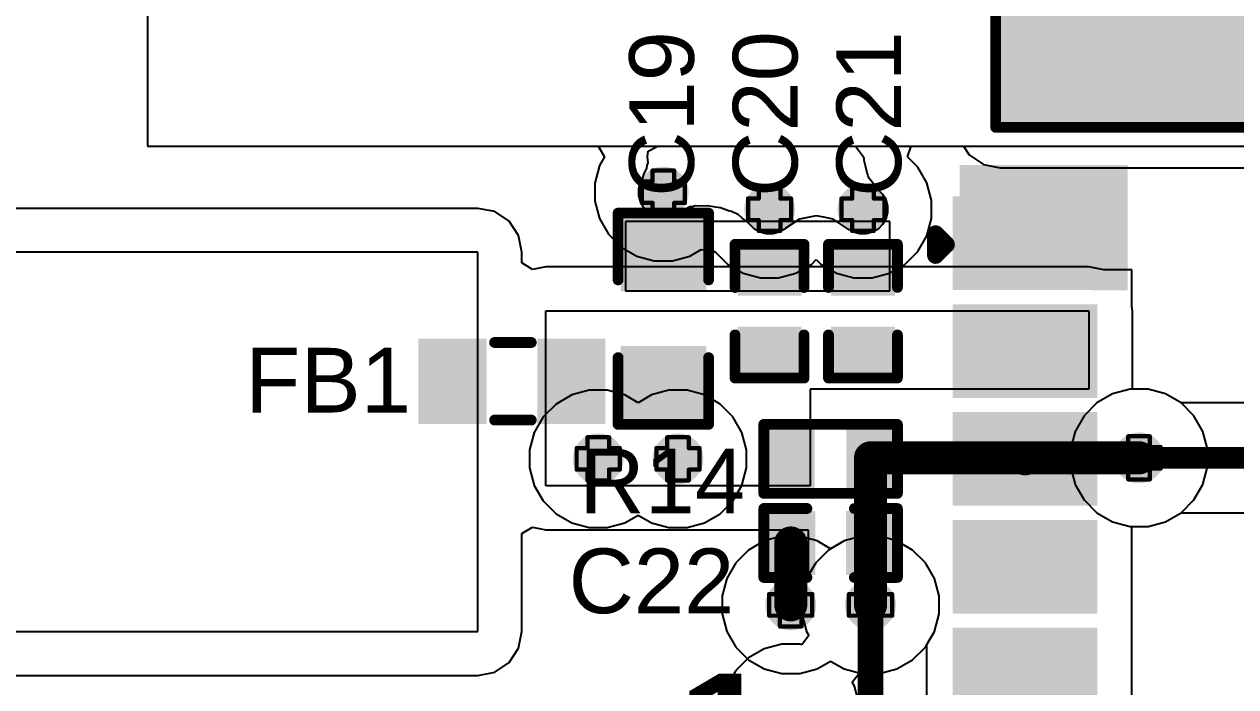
# Model space of a CAD drawing. Header units: inches. Extents: x -5 to 501, y -9 to 81.
# Drawn here: x 19.66 to 33.93, y 27.14 to 34.94 of the extents above; entities that cross this region are included whole.
import ezdxf

# ---------------------------------------------------------------- set-up
doc = ezdxf.new("R2010")
doc.units = ezdxf.units.IN
for name, color, linetype in [('Bottom Layer', 5, 'Continuous'), ('Drill Drawing', 1, 'Continuous'), ('Ground', 16, 'Continuous'), ('Keep-Out Layer', 6, 'Continuous'), ('Power', 76, 'Continuous'), ('Top Layer', 1, 'Continuous'), ('Top Overlay', 2, 'Continuous'), ('Top Paste', 8, 'Continuous'), ('Top Solder', 216, 'Continuous'), ('Via Holes', 16, 'Continuous')]:
    doc.layers.add(name, color=color, linetype=linetype)
doc.styles.add('Arial', font='', dxfattribs={"height": 0.2})
doc.styles.add('Arial Black_Bold', font='', dxfattribs={"height": 0.2})
doc.styles.get('Arial').set_extended_font_data('Arial')
doc.styles.get('Arial Black_Bold').set_extended_font_data('Arial Black', bold=True)

msp = doc.modelspace()

# ---------------------------------------------------------------- hatches: boundary and pattern name
at = {"layer": 'Bottom Layer'}
h = msp.add_hatch(color=5, dxfattribs=at)
edge = h.paths.add_edge_path()
edge.add_arc((27.186, 32.962), 0.3, 0, 360)
h = msp.add_hatch(color=5, dxfattribs=at)
edge = h.paths.add_edge_path()
edge.add_arc((28.438, 32.759), 0.3, 0, 360)
h = msp.add_hatch(color=5, dxfattribs=at)
edge = h.paths.add_edge_path()
edge.add_arc((29.538, 32.759), 0.3, 0, 360)
h = msp.add_hatch(color=5, dxfattribs=at)
edge = h.paths.add_edge_path()
edge.add_arc((32.791, 29.832), 0.3, 0, 360)
h = msp.add_hatch(color=5, dxfattribs=at)
edge = h.paths.add_edge_path()
edge.add_arc((26.419, 29.82), 0.3, 0, 360)
h = msp.add_hatch(color=5, dxfattribs=at)
edge = h.paths.add_edge_path()
edge.add_arc((27.359, 29.82), 0.3, 0, 360)
h = msp.add_hatch(color=5, dxfattribs=at)
edge = h.paths.add_edge_path()
edge.add_arc((28.687, 28.1), 0.3, 0, 360)
h = msp.add_hatch(color=5, dxfattribs=at)
edge = h.paths.add_edge_path()
edge.add_arc((29.627, 28.1), 0.3, 0, 360)
at = {"layer": 'Ground'}
h = msp.add_hatch(color=16, dxfattribs=at)
edge = h.paths.add_edge_path()
edge.add_arc((27.186, 32.962), 0.3, 0, 360)
h = msp.add_hatch(color=16, dxfattribs=at)
edge = h.paths.add_edge_path()
edge.add_arc((28.438, 32.759), 0.3, 0, 360)
h = msp.add_hatch(color=16, dxfattribs=at)
edge = h.paths.add_edge_path()
edge.add_arc((29.538, 32.759), 0.3, 0, 360)
h = msp.add_hatch(color=16, dxfattribs=at)
edge = h.paths.add_edge_path()
edge.add_arc((32.791, 29.832), 0.3, 0, 360)
h = msp.add_hatch(color=16, dxfattribs=at)
edge = h.paths.add_edge_path()
edge.add_arc((26.419, 29.82), 0.3, 0, 360)
h = msp.add_hatch(color=16, dxfattribs=at)
edge = h.paths.add_edge_path()
edge.add_arc((27.359, 29.82), 0.3, 0, 360)
h = msp.add_hatch(color=16, dxfattribs=at)
edge = h.paths.add_edge_path()
edge.add_arc((28.687, 28.1), 0.3, 0, 360)
h = msp.add_hatch(color=16, dxfattribs=at)
edge = h.paths.add_edge_path()
edge.add_arc((29.627, 28.1), 0.3, 0, 360)
at = {"layer": 'Keep-Out Layer'}
msp.add_hatch(color=6, dxfattribs=at).paths.add_polyline_path([(31.156, 33.767), (49.24, 33.767), (49.24, 39.863), (31.156, 39.863)])
at = {"layer": 'Power'}
h = msp.add_hatch(color=76, dxfattribs=at)
edge = h.paths.add_edge_path()
edge.add_arc((27.186, 32.962), 0.3, 0, 360)
h = msp.add_hatch(color=76, dxfattribs=at)
edge = h.paths.add_edge_path()
edge.add_arc((28.438, 32.759), 0.3, 0, 360)
h = msp.add_hatch(color=76, dxfattribs=at)
edge = h.paths.add_edge_path()
edge.add_arc((29.538, 32.759), 0.3, 0, 360)
h = msp.add_hatch(color=76, dxfattribs=at)
edge = h.paths.add_edge_path()
edge.add_arc((32.791, 29.832), 0.3, 0, 360)
h = msp.add_hatch(color=76, dxfattribs=at)
edge = h.paths.add_edge_path()
edge.add_arc((26.419, 29.82), 0.3, 0, 360)
h = msp.add_hatch(color=76, dxfattribs=at)
edge = h.paths.add_edge_path()
edge.add_arc((27.359, 29.82), 0.3, 0, 360)
h = msp.add_hatch(color=76, dxfattribs=at)
edge = h.paths.add_edge_path()
edge.add_arc((28.687, 28.1), 0.3, 0, 360)
h = msp.add_hatch(color=76, dxfattribs=at)
edge = h.paths.add_edge_path()
edge.add_arc((29.627, 28.1), 0.3, 0, 360)
at = {"layer": 'Top Layer'}
h = msp.add_hatch(color=1, dxfattribs=at)
edge = h.paths.add_edge_path()
edge.add_arc((27.186, 32.962), 0.3, 0, 360)
h = msp.add_hatch(color=1, dxfattribs=at)
edge = h.paths.add_edge_path()
edge.add_arc((28.438, 32.759), 0.3, 0, 360)
h = msp.add_hatch(color=1, dxfattribs=at)
edge = h.paths.add_edge_path()
edge.add_arc((29.538, 32.759), 0.3, 0, 360)
for points in [[(30.698, 32.81), (32.198, 32.81), (32.198, 31.91), (30.698, 31.91)], [(27.631, 31.852), (26.742, 31.852), (26.742, 32.614), (27.631, 32.614)], [(28.12, 32.258), (28.755, 32.258), (28.755, 31.801), (28.12, 31.801)], [(29.221, 32.258), (29.856, 32.258), (29.856, 31.801), (29.221, 31.801)], [(30.698, 31.54), (32.198, 31.54), (32.198, 30.64), (30.698, 30.64)], [(28.12, 31.318), (28.755, 31.318), (28.755, 30.861), (28.12, 30.861)], [(29.221, 31.318), (29.856, 31.318), (29.856, 30.861), (29.221, 30.861)], [(24.401, 31.134), (25.001, 31.134), (25.001, 30.334), (24.401, 30.334)], [(25.801, 31.134), (26.401, 31.134), (26.401, 30.334), (25.801, 30.334)], [(27.631, 30.328), (26.742, 30.328), (26.742, 31.09), (27.631, 31.09)], [(30.698, 30.27), (32.198, 30.27), (32.198, 29.37), (30.698, 29.37)], [(28.916, 30.137), (28.916, 29.502), (28.459, 29.502), (28.459, 30.137)], [(29.856, 30.137), (29.856, 29.502), (29.399, 29.502), (29.399, 30.137)], [(28.459, 28.512), (28.459, 29.146), (28.916, 29.146), (28.916, 28.512)], [(29.399, 28.512), (29.399, 29.146), (29.856, 29.146), (29.856, 28.512)], [(30.698, 29), (32.198, 29), (32.198, 28.1), (30.698, 28.1)], [(30.698, 27.73), (32.198, 27.73), (32.198, 26.83), (30.698, 26.83)]]:
    msp.add_hatch(color=1, dxfattribs=at).paths.add_polyline_path(points)
h = msp.add_hatch(color=1, dxfattribs=at)
edge = h.paths.add_edge_path()
edge.add_arc((32.791, 29.832), 0.3, 0, 360)
h = msp.add_hatch(color=1, dxfattribs=at)
edge = h.paths.add_edge_path()
edge.add_arc((26.419, 29.82), 0.3, 0, 360)
h = msp.add_hatch(color=1, dxfattribs=at)
edge = h.paths.add_edge_path()
edge.add_arc((27.359, 29.82), 0.3, 0, 360)
h = msp.add_hatch(color=1, dxfattribs=at)
edge = h.paths.add_edge_path()
edge.add_arc((28.687, 28.1), 0.3, 0, 360)
h = msp.add_hatch(color=1, dxfattribs=at)
edge = h.paths.add_edge_path()
edge.add_arc((29.627, 28.1), 0.3, 0, 360)
at = {"layer": 'Top Overlay'}
for points in [[(30.677, 32.841), (32.657, 32.841), (32.657, 33.281), (30.677, 33.281)], [(32.239, 31.807), (32.657, 31.807), (32.657, 32.885), (32.239, 32.885)]]:
    msp.add_hatch(color=2, dxfattribs=at).paths.add_polyline_path(points)
at = {"layer": 'Top Paste'}
for points in [[(30.698, 32.81), (32.198, 32.81), (32.198, 31.91), (30.698, 31.91)], [(27.631, 31.852), (26.742, 31.852), (26.742, 32.614), (27.631, 32.614)], [(28.12, 32.258), (28.755, 32.258), (28.755, 31.801), (28.12, 31.801)], [(29.221, 32.258), (29.856, 32.258), (29.856, 31.801), (29.221, 31.801)], [(30.698, 31.54), (32.198, 31.54), (32.198, 30.64), (30.698, 30.64)], [(28.12, 31.318), (28.755, 31.318), (28.755, 30.861), (28.12, 30.861)], [(29.221, 31.318), (29.856, 31.318), (29.856, 30.861), (29.221, 30.861)], [(24.401, 31.134), (25.001, 31.134), (25.001, 30.334), (24.401, 30.334)], [(25.801, 31.134), (26.401, 31.134), (26.401, 30.334), (25.801, 30.334)], [(27.631, 30.328), (26.742, 30.328), (26.742, 31.09), (27.631, 31.09)], [(30.698, 30.27), (32.198, 30.27), (32.198, 29.37), (30.698, 29.37)], [(28.916, 30.137), (28.916, 29.502), (28.459, 29.502), (28.459, 30.137)], [(29.856, 30.137), (29.856, 29.502), (29.399, 29.502), (29.399, 30.137)], [(28.459, 28.512), (28.459, 29.146), (28.916, 29.146), (28.916, 28.512)], [(29.399, 28.512), (29.399, 29.146), (29.856, 29.146), (29.856, 28.512)], [(30.698, 29), (32.198, 29), (32.198, 28.1), (30.698, 28.1)], [(30.698, 27.73), (32.198, 27.73), (32.198, 26.83), (30.698, 26.83)]]:
    msp.add_hatch(color=8, dxfattribs=at).paths.add_polyline_path(points)
at = {"layer": 'Top Solder'}
for points in [[(30.596, 32.911), (32.3, 32.911), (32.3, 31.808), (30.596, 31.808)], [(27.691, 31.792), (26.682, 31.792), (26.682, 32.674), (27.691, 32.674)], [(28.06, 32.318), (28.815, 32.318), (28.815, 31.741), (28.06, 31.741)], [(29.161, 32.318), (29.916, 32.318), (29.916, 31.741), (29.161, 31.741)], [(30.596, 31.641), (32.3, 31.641), (32.3, 30.538), (30.596, 30.538)], [(28.06, 31.378), (28.815, 31.378), (28.815, 30.801), (28.06, 30.801)], [(29.161, 31.378), (29.916, 31.378), (29.916, 30.801), (29.161, 30.801)], [(24.3, 31.236), (25.103, 31.236), (25.103, 30.232), (24.3, 30.232)], [(25.7, 31.236), (26.503, 31.236), (26.503, 30.232), (25.7, 30.232)], [(27.691, 30.268), (26.682, 30.268), (26.682, 31.15), (27.691, 31.15)], [(30.596, 30.371), (32.3, 30.371), (32.3, 29.268), (30.596, 29.268)], [(28.971, 30.192), (28.971, 29.447), (28.404, 29.447), (28.404, 30.192)], [(29.911, 30.192), (29.911, 29.447), (29.344, 29.447), (29.344, 30.192)], [(28.399, 28.452), (28.399, 29.206), (28.976, 29.206), (28.976, 28.452)], [(29.339, 28.452), (29.339, 29.206), (29.916, 29.206), (29.916, 28.452)], [(30.596, 29.101), (32.3, 29.101), (32.3, 27.998), (30.596, 27.998)], [(30.596, 27.831), (32.3, 27.831), (32.3, 26.728), (30.596, 26.728)]]:
    msp.add_hatch(color=216, dxfattribs=at).paths.add_polyline_path(points)
at = {"layer": 'Via Holes'}
h = msp.add_hatch(color=7, dxfattribs=at)
edge = h.paths.add_edge_path()
edge.add_arc((27.186, 32.962), 0.15, 0, 360)
h = msp.add_hatch(color=7, dxfattribs=at)
edge = h.paths.add_edge_path()
edge.add_arc((28.438, 32.759), 0.15, 0, 360)
h = msp.add_hatch(color=7, dxfattribs=at)
edge = h.paths.add_edge_path()
edge.add_arc((29.538, 32.759), 0.15, 0, 360)
h = msp.add_hatch(color=7, dxfattribs=at)
edge = h.paths.add_edge_path()
edge.add_arc((32.791, 29.832), 0.15, 0, 360)
h = msp.add_hatch(color=7, dxfattribs=at)
edge = h.paths.add_edge_path()
edge.add_arc((26.419, 29.82), 0.15, 0, 360)
h = msp.add_hatch(color=7, dxfattribs=at)
edge = h.paths.add_edge_path()
edge.add_arc((27.359, 29.82), 0.15, 0, 360)
h = msp.add_hatch(color=7, dxfattribs=at)
edge = h.paths.add_edge_path()
edge.add_arc((28.687, 28.1), 0.15, 0, 360)
h = msp.add_hatch(color=7, dxfattribs=at)
edge = h.paths.add_edge_path()
edge.add_arc((29.627, 28.1), 0.15, 0, 360)

# ---------------------------------------------------------------- linework, layer by layer
at = {"layer": 'Bottom Layer'}
for p, q in [((21.107, 40), (21.107, 33.503)), ((21.107, 39.482), (21.107, 33.503)), ((21.107, 33.503), (59.411, 33.503)), ((21.107, 33.503), (30.721, 33.503)), ((30.721, 33.503), (30.789, 33.4)), ((30.789, 33.4), (30.957, 33.288)), ((30.957, 33.288), (31.156, 33.249)), ((31.156, 33.249), (49.24, 33.249)), ((26.107, 30.573), (25.923, 30.466)), ((26.313, 30.628), (26.107, 30.573)), ((26.525, 30.628), (26.313, 30.628)), ((26.731, 30.573), (26.525, 30.628)), ((26.889, 30.481), (26.731, 30.573)), ((27.047, 30.573), (26.889, 30.481)), ((27.252, 30.628), (27.047, 30.573)), ((27.465, 30.628), (27.252, 30.628)), ((27.671, 30.573), (27.465, 30.628)), ((27.855, 30.466), (27.671, 30.573)), ((32.48, 30.585), (32.295, 30.479)), ((32.685, 30.64), (32.48, 30.585)), ((32.898, 30.64), (32.685, 30.64)), ((33.103, 30.585), (32.898, 30.64)), ((33.286, 30.48), (33.103, 30.585)), ((25.923, 30.466), (25.772, 30.316)), ((28.005, 30.316), (27.855, 30.466)), ((32.295, 30.479), (32.145, 30.328)), ((49.765, 30.48), (33.286, 30.48)), ((25.772, 30.316), (25.666, 30.132)), ((28.112, 30.132), (28.005, 30.316)), ((32.145, 30.328), (32.038, 30.144)), ((25.666, 30.132), (25.611, 29.926)), ((28.167, 29.926), (28.112, 30.132)), ((32.038, 30.144), (31.983, 29.939)), ((25.611, 29.926), (25.611, 29.713)), ((28.167, 29.713), (28.167, 29.926)), ((31.983, 29.939), (31.983, 29.726)), ((25.611, 29.713), (25.666, 29.508)), ((28.112, 29.508), (28.167, 29.713)), ((31.983, 29.726), (32.038, 29.52)), ((25.666, 29.508), (25.772, 29.324)), ((28.005, 29.324), (28.112, 29.508)), ((32.038, 29.52), (32.145, 29.336)), ((25.772, 29.324), (25.923, 29.173)), ((27.855, 29.173), (28.005, 29.324)), ((32.145, 29.336), (32.295, 29.186)), ((25.923, 29.173), (26.107, 29.067)), ((26.731, 29.067), (26.889, 29.158)), ((26.889, 29.158), (27.047, 29.067)), ((27.671, 29.067), (27.855, 29.173)), ((32.295, 29.186), (32.48, 29.079)), ((33.103, 29.079), (33.286, 29.185)), ((33.286, 29.185), (49.765, 29.185)), ((26.107, 29.067), (26.313, 29.012)), ((26.313, 29.012), (26.525, 29.012)), ((26.525, 29.012), (26.731, 29.067)), ((27.047, 29.067), (27.252, 29.012)), ((27.252, 29.012), (27.465, 29.012)), ((27.465, 29.012), (27.671, 29.067)), ((32.48, 29.079), (32.685, 29.024)), ((32.685, 29.024), (32.898, 29.024)), ((32.898, 29.024), (33.103, 29.079)), ((29.315, 28.853), (29.131, 28.746)), ((29.521, 28.908), (29.315, 28.853)), ((29.734, 28.908), (29.521, 28.908)), ((29.939, 28.853), (29.734, 28.908)), ((30.123, 28.746), (29.939, 28.853)), ((29.131, 28.746), (28.981, 28.596)), ((30.274, 28.596), (30.123, 28.746)), ((28.981, 28.596), (28.874, 28.411)), ((30.38, 28.411), (30.274, 28.596)), ((28.874, 28.411), (28.819, 28.206)), ((30.435, 28.206), (30.38, 28.411)), ((28.819, 28.206), (28.819, 27.993)), ((30.435, 27.993), (30.435, 28.206)), ((28.819, 27.993), (28.874, 27.788)), ((30.38, 27.788), (30.435, 27.993)), ((28.902, 27.74), (28.818, 27.631)), ((28.874, 27.788), (28.902, 27.74)), ((30.291, 27.633), (30.38, 27.788)), ((28.376, 27.583), (28.191, 27.476)), ((28.581, 27.638), (28.376, 27.583)), ((28.794, 27.638), (28.581, 27.638)), ((28.818, 27.631), (28.794, 27.638)), ((30.291, 24.801), (30.291, 27.633)), ((28.191, 27.476), (28.041, 27.326)), ((28.041, 27.326), (27.934, 27.141)), ((27.934, 27.141), (27.879, 26.936))]:
    msp.add_line(p, q, dxfattribs=at)
for points, const_width in [([(32.791, 29.832), (49.765, 29.832)], 0.254), ([(29.627, 24.801), (29.627, 28.1)], 0.3)]:
    msp.add_lwpolyline(points, dxfattribs=dict(at, const_width=const_width))
for points, const_width in [([(32.728, 29.832, 1), (32.855, 29.832, 1)], 0.127), ([(29.552, 28.1, 1), (29.702, 28.1, 1)], 0.15)]:
    msp.add_lwpolyline(points, format="xyb", close=True, dxfattribs=dict(at, const_width=const_width))
at = {"layer": 'Drill Drawing', "const_width": 0.0508}
for points in [[(27.059, 33.089), (27.059, 33.216)], [(27.059, 33.216), (27.313, 33.216)], [(27.313, 33.089), (27.313, 33.216)], [(26.932, 32.835), (26.932, 33.089)], [(26.932, 33.089), (27.059, 33.089)], [(27.313, 33.089), (27.44, 33.089)], [(27.44, 32.835), (27.44, 33.089)], [(28.311, 32.886), (28.311, 33.013)], [(28.311, 33.013), (28.565, 33.013)], [(28.565, 32.886), (28.565, 33.013)], [(29.411, 32.886), (29.411, 33.013)], [(29.411, 33.013), (29.665, 33.013)], [(29.665, 32.886), (29.665, 33.013)], [(26.932, 32.835), (27.059, 32.835)], [(27.059, 32.708), (27.059, 32.835)], [(27.313, 32.835), (27.44, 32.835)], [(27.313, 32.708), (27.313, 32.835)], [(28.184, 32.632), (28.184, 32.886)], [(28.184, 32.886), (28.311, 32.886)], [(28.565, 32.886), (28.692, 32.886)], [(28.692, 32.632), (28.692, 32.886)], [(29.284, 32.632), (29.284, 32.886)], [(29.284, 32.886), (29.411, 32.886)], [(29.665, 32.886), (29.792, 32.886)], [(29.792, 32.632), (29.792, 32.886)], [(27.059, 32.708), (27.313, 32.708)], [(28.184, 32.632), (28.311, 32.632)], [(28.311, 32.505), (28.311, 32.632)], [(28.565, 32.632), (28.692, 32.632)], [(28.565, 32.505), (28.565, 32.632)], [(29.284, 32.632), (29.411, 32.632)], [(29.411, 32.505), (29.411, 32.632)], [(29.665, 32.632), (29.792, 32.632)], [(29.665, 32.505), (29.665, 32.632)], [(28.311, 32.505), (28.565, 32.505)], [(29.411, 32.505), (29.665, 32.505)], [(26.292, 29.947), (26.292, 30.074)], [(26.292, 30.074), (26.546, 30.074)], [(26.546, 29.947), (26.546, 30.074)], [(27.232, 29.947), (27.232, 30.074)], [(27.232, 30.074), (27.486, 30.074)], [(27.486, 29.947), (27.486, 30.074)], [(32.537, 29.705), (32.537, 29.959)], [(32.537, 29.959), (32.664, 29.959)], [(32.664, 29.959), (32.664, 30.086)], [(32.664, 30.086), (32.918, 30.086)], [(32.918, 29.959), (32.918, 30.086)], [(32.918, 29.959), (33.045, 29.959)], [(33.045, 29.705), (33.045, 29.959)], [(26.165, 29.693), (26.165, 29.947)], [(26.165, 29.947), (26.292, 29.947)], [(26.546, 29.947), (26.673, 29.947)], [(26.673, 29.693), (26.673, 29.947)], [(27.105, 29.693), (27.105, 29.947)], [(27.105, 29.947), (27.232, 29.947)], [(27.486, 29.947), (27.613, 29.947)], [(27.613, 29.693), (27.613, 29.947)], [(26.165, 29.693), (26.292, 29.693)], [(26.292, 29.566), (26.292, 29.693)], [(26.546, 29.693), (26.673, 29.693)], [(26.546, 29.566), (26.546, 29.693)], [(27.105, 29.693), (27.232, 29.693)], [(27.232, 29.566), (27.232, 29.693)], [(27.486, 29.693), (27.613, 29.693)], [(27.486, 29.566), (27.486, 29.693)], [(32.537, 29.705), (32.664, 29.705)], [(32.664, 29.578), (32.664, 29.705)], [(32.918, 29.705), (33.045, 29.705)], [(32.918, 29.578), (32.918, 29.705)], [(26.292, 29.566), (26.546, 29.566)], [(27.232, 29.566), (27.486, 29.566)], [(32.664, 29.578), (32.918, 29.578)], [(28.56, 28.227), (28.56, 28.354)], [(28.56, 28.354), (28.814, 28.354)], [(28.814, 28.227), (28.814, 28.354)], [(29.5, 28.227), (29.5, 28.354)], [(29.5, 28.354), (29.754, 28.354)], [(29.754, 28.227), (29.754, 28.354)], [(28.433, 27.973), (28.433, 28.227)], [(28.433, 28.227), (28.56, 28.227)], [(28.814, 28.227), (28.941, 28.227)], [(28.941, 27.973), (28.941, 28.227)], [(29.373, 27.973), (29.373, 28.227)], [(29.373, 28.227), (29.5, 28.227)], [(29.754, 28.227), (29.881, 28.227)], [(29.881, 27.973), (29.881, 28.227)], [(28.433, 27.973), (28.56, 27.973)], [(28.56, 27.846), (28.56, 27.973)], [(28.814, 27.973), (28.941, 27.973)], [(28.814, 27.846), (28.814, 27.973)], [(29.373, 27.973), (29.5, 27.973)], [(29.5, 27.846), (29.5, 27.973)], [(29.754, 27.973), (29.881, 27.973)], [(29.754, 27.846), (29.754, 27.973)], [(28.56, 27.846), (28.814, 27.846)], [(29.5, 27.846), (29.754, 27.846)]]:
    msp.add_lwpolyline(points, dxfattribs=at)
at = {"layer": 'Drill Drawing', "const_width": 0.0254}
for points in [[(27.047, 33.216, 1), (27.072, 33.216, 1)], [(27.047, 33.216, 1), (27.072, 33.216, 1)], [(27.301, 33.216, 1), (27.326, 33.216, 1)], [(27.301, 33.216, 1), (27.326, 33.216, 1)], [(26.92, 33.089, 1), (26.945, 33.089, 1)], [(26.92, 33.089, 1), (26.945, 33.089, 1)], [(27.047, 33.089, 1), (27.072, 33.089, 1)], [(27.047, 33.089, 1), (27.072, 33.089, 1)], [(27.301, 33.089, 1), (27.326, 33.089, 1)], [(27.301, 33.089, 1), (27.326, 33.089, 1)], [(27.428, 33.089, 1), (27.453, 33.089, 1)], [(27.428, 33.089, 1), (27.453, 33.089, 1)], [(28.298, 33.013, 1), (28.323, 33.013, 1)], [(28.298, 33.013, 1), (28.323, 33.013, 1)], [(28.552, 33.013, 1), (28.577, 33.013, 1)], [(28.552, 33.013, 1), (28.577, 33.013, 1)], [(29.399, 33.013, 1), (29.424, 33.013, 1)], [(29.399, 33.013, 1), (29.424, 33.013, 1)], [(29.653, 33.013, 1), (29.678, 33.013, 1)], [(29.653, 33.013, 1), (29.678, 33.013, 1)], [(26.92, 32.835, 1), (26.945, 32.835, 1)], [(26.92, 32.835, 1), (26.945, 32.835, 1)], [(27.047, 32.835, 1), (27.072, 32.835, 1)], [(27.047, 32.835, 1), (27.072, 32.835, 1)], [(27.301, 32.835, 1), (27.326, 32.835, 1)], [(27.301, 32.835, 1), (27.326, 32.835, 1)], [(27.428, 32.835, 1), (27.453, 32.835, 1)], [(27.428, 32.835, 1), (27.453, 32.835, 1)], [(28.171, 32.886, 1), (28.196, 32.886, 1)], [(28.171, 32.886, 1), (28.196, 32.886, 1)], [(28.298, 32.886, 1), (28.323, 32.886, 1)], [(28.298, 32.886, 1), (28.323, 32.886, 1)], [(28.552, 32.886, 1), (28.577, 32.886, 1)], [(28.552, 32.886, 1), (28.577, 32.886, 1)], [(28.679, 32.886, 1), (28.704, 32.886, 1)], [(28.679, 32.886, 1), (28.704, 32.886, 1)], [(29.272, 32.886, 1), (29.297, 32.886, 1)], [(29.272, 32.886, 1), (29.297, 32.886, 1)], [(29.399, 32.886, 1), (29.424, 32.886, 1)], [(29.399, 32.886, 1), (29.424, 32.886, 1)], [(29.653, 32.886, 1), (29.678, 32.886, 1)], [(29.653, 32.886, 1), (29.678, 32.886, 1)], [(29.78, 32.886, 1), (29.805, 32.886, 1)], [(29.78, 32.886, 1), (29.805, 32.886, 1)], [(27.047, 32.708, 1), (27.072, 32.708, 1)], [(27.047, 32.708, 1), (27.072, 32.708, 1)], [(27.301, 32.708, 1), (27.326, 32.708, 1)], [(27.301, 32.708, 1), (27.326, 32.708, 1)], [(28.171, 32.632, 1), (28.196, 32.632, 1)], [(28.171, 32.632, 1), (28.196, 32.632, 1)], [(28.298, 32.632, 1), (28.323, 32.632, 1)], [(28.298, 32.632, 1), (28.323, 32.632, 1)], [(28.552, 32.632, 1), (28.577, 32.632, 1)], [(28.552, 32.632, 1), (28.577, 32.632, 1)], [(28.679, 32.632, 1), (28.704, 32.632, 1)], [(28.679, 32.632, 1), (28.704, 32.632, 1)], [(29.272, 32.632, 1), (29.297, 32.632, 1)], [(29.272, 32.632, 1), (29.297, 32.632, 1)], [(29.399, 32.632, 1), (29.424, 32.632, 1)], [(29.399, 32.632, 1), (29.424, 32.632, 1)], [(29.653, 32.632, 1), (29.678, 32.632, 1)], [(29.653, 32.632, 1), (29.678, 32.632, 1)], [(29.78, 32.632, 1), (29.805, 32.632, 1)], [(29.78, 32.632, 1), (29.805, 32.632, 1)], [(28.298, 32.505, 1), (28.323, 32.505, 1)], [(28.298, 32.505, 1), (28.323, 32.505, 1)], [(28.552, 32.505, 1), (28.577, 32.505, 1)], [(28.552, 32.505, 1), (28.577, 32.505, 1)], [(29.399, 32.505, 1), (29.424, 32.505, 1)], [(29.399, 32.505, 1), (29.424, 32.505, 1)], [(29.653, 32.505, 1), (29.678, 32.505, 1)], [(29.653, 32.505, 1), (29.678, 32.505, 1)], [(26.279, 30.074, 1), (26.305, 30.074, 1)], [(26.279, 30.074, 1), (26.305, 30.074, 1)], [(26.533, 30.074, 1), (26.559, 30.074, 1)], [(26.533, 30.074, 1), (26.559, 30.074, 1)], [(27.219, 30.074, 1), (27.244, 30.074, 1)], [(27.219, 30.074, 1), (27.244, 30.074, 1)], [(27.473, 30.074, 1), (27.498, 30.074, 1)], [(27.473, 30.074, 1), (27.498, 30.074, 1)], [(32.525, 29.959, 1), (32.55, 29.959, 1)], [(32.525, 29.959, 1), (32.55, 29.959, 1)], [(32.652, 30.086, 1), (32.677, 30.086, 1)], [(32.652, 30.086, 1), (32.677, 30.086, 1)], [(32.652, 29.959, 1), (32.677, 29.959, 1)], [(32.652, 29.959, 1), (32.677, 29.959, 1)], [(32.906, 30.086, 1), (32.931, 30.086, 1)], [(32.906, 30.086, 1), (32.931, 30.086, 1)], [(32.906, 29.959, 1), (32.931, 29.959, 1)], [(32.906, 29.959, 1), (32.931, 29.959, 1)], [(33.033, 29.959, 1), (33.058, 29.959, 1)], [(33.033, 29.959, 1), (33.058, 29.959, 1)], [(26.152, 29.947, 1), (26.178, 29.947, 1)], [(26.152, 29.947, 1), (26.178, 29.947, 1)], [(26.279, 29.947, 1), (26.305, 29.947, 1)], [(26.279, 29.947, 1), (26.305, 29.947, 1)], [(26.533, 29.947, 1), (26.559, 29.947, 1)], [(26.533, 29.947, 1), (26.559, 29.947, 1)], [(26.66, 29.947, 1), (26.686, 29.947, 1)], [(26.66, 29.947, 1), (26.686, 29.947, 1)], [(27.092, 29.947, 1), (27.117, 29.947, 1)], [(27.092, 29.947, 1), (27.117, 29.947, 1)], [(27.219, 29.947, 1), (27.244, 29.947, 1)], [(27.219, 29.947, 1), (27.244, 29.947, 1)], [(27.473, 29.947, 1), (27.498, 29.947, 1)], [(27.473, 29.947, 1), (27.498, 29.947, 1)], [(27.6, 29.947, 1), (27.625, 29.947, 1)], [(27.6, 29.947, 1), (27.625, 29.947, 1)], [(26.152, 29.693, 1), (26.178, 29.693, 1)], [(26.152, 29.693, 1), (26.178, 29.693, 1)], [(26.279, 29.693, 1), (26.305, 29.693, 1)], [(26.279, 29.693, 1), (26.305, 29.693, 1)], [(26.533, 29.693, 1), (26.559, 29.693, 1)], [(26.533, 29.693, 1), (26.559, 29.693, 1)], [(26.66, 29.693, 1), (26.686, 29.693, 1)], [(26.66, 29.693, 1), (26.686, 29.693, 1)], [(27.092, 29.693, 1), (27.117, 29.693, 1)], [(27.092, 29.693, 1), (27.117, 29.693, 1)], [(27.219, 29.693, 1), (27.244, 29.693, 1)], [(27.219, 29.693, 1), (27.244, 29.693, 1)], [(27.473, 29.693, 1), (27.498, 29.693, 1)], [(27.473, 29.693, 1), (27.498, 29.693, 1)], [(27.6, 29.693, 1), (27.625, 29.693, 1)], [(27.6, 29.693, 1), (27.625, 29.693, 1)], [(32.525, 29.705, 1), (32.55, 29.705, 1)], [(32.525, 29.705, 1), (32.55, 29.705, 1)], [(32.652, 29.705, 1), (32.677, 29.705, 1)], [(32.652, 29.705, 1), (32.677, 29.705, 1)], [(32.906, 29.705, 1), (32.931, 29.705, 1)], [(32.906, 29.705, 1), (32.931, 29.705, 1)], [(33.033, 29.705, 1), (33.058, 29.705, 1)], [(33.033, 29.705, 1), (33.058, 29.705, 1)], [(26.279, 29.566, 1), (26.305, 29.566, 1)], [(26.279, 29.566, 1), (26.305, 29.566, 1)], [(26.533, 29.566, 1), (26.559, 29.566, 1)], [(26.533, 29.566, 1), (26.559, 29.566, 1)], [(27.219, 29.566, 1), (27.244, 29.566, 1)], [(27.219, 29.566, 1), (27.244, 29.566, 1)], [(27.473, 29.566, 1), (27.498, 29.566, 1)], [(27.473, 29.566, 1), (27.498, 29.566, 1)], [(32.652, 29.578, 1), (32.677, 29.578, 1)], [(32.652, 29.578, 1), (32.677, 29.578, 1)], [(32.906, 29.578, 1), (32.931, 29.578, 1)], [(32.906, 29.578, 1), (32.931, 29.578, 1)], [(28.548, 28.354, 1), (28.573, 28.354, 1)], [(28.548, 28.354, 1), (28.573, 28.354, 1)], [(28.802, 28.354, 1), (28.827, 28.354, 1)], [(28.802, 28.354, 1), (28.827, 28.354, 1)], [(29.487, 28.354, 1), (29.513, 28.354, 1)], [(29.487, 28.354, 1), (29.513, 28.354, 1)], [(29.741, 28.354, 1), (29.767, 28.354, 1)], [(29.741, 28.354, 1), (29.767, 28.354, 1)], [(28.421, 28.227, 1), (28.446, 28.227, 1)], [(28.421, 28.227, 1), (28.446, 28.227, 1)], [(28.548, 28.227, 1), (28.573, 28.227, 1)], [(28.548, 28.227, 1), (28.573, 28.227, 1)], [(28.802, 28.227, 1), (28.827, 28.227, 1)], [(28.802, 28.227, 1), (28.827, 28.227, 1)], [(28.929, 28.227, 1), (28.954, 28.227, 1)], [(28.929, 28.227, 1), (28.954, 28.227, 1)], [(29.36, 28.227, 1), (29.386, 28.227, 1)], [(29.36, 28.227, 1), (29.386, 28.227, 1)], [(29.487, 28.227, 1), (29.513, 28.227, 1)], [(29.487, 28.227, 1), (29.513, 28.227, 1)], [(29.741, 28.227, 1), (29.767, 28.227, 1)], [(29.741, 28.227, 1), (29.767, 28.227, 1)], [(29.868, 28.227, 1), (29.894, 28.227, 1)], [(29.868, 28.227, 1), (29.894, 28.227, 1)], [(28.421, 27.973, 1), (28.446, 27.973, 1)], [(28.421, 27.973, 1), (28.446, 27.973, 1)], [(28.548, 27.973, 1), (28.573, 27.973, 1)], [(28.548, 27.973, 1), (28.573, 27.973, 1)], [(28.802, 27.973, 1), (28.827, 27.973, 1)], [(28.802, 27.973, 1), (28.827, 27.973, 1)], [(28.929, 27.973, 1), (28.954, 27.973, 1)], [(28.929, 27.973, 1), (28.954, 27.973, 1)], [(29.36, 27.973, 1), (29.386, 27.973, 1)], [(29.36, 27.973, 1), (29.386, 27.973, 1)], [(29.487, 27.973, 1), (29.513, 27.973, 1)], [(29.487, 27.973, 1), (29.513, 27.973, 1)], [(29.741, 27.973, 1), (29.767, 27.973, 1)], [(29.741, 27.973, 1), (29.767, 27.973, 1)], [(29.868, 27.973, 1), (29.894, 27.973, 1)], [(29.868, 27.973, 1), (29.894, 27.973, 1)], [(28.548, 27.846, 1), (28.573, 27.846, 1)], [(28.548, 27.846, 1), (28.573, 27.846, 1)], [(28.802, 27.846, 1), (28.827, 27.846, 1)], [(28.802, 27.846, 1), (28.827, 27.846, 1)], [(29.487, 27.846, 1), (29.513, 27.846, 1)], [(29.487, 27.846, 1), (29.513, 27.846, 1)], [(29.741, 27.846, 1), (29.767, 27.846, 1)], [(29.741, 27.846, 1), (29.767, 27.846, 1)]]:
    msp.add_lwpolyline(points, format="xyb", close=True, dxfattribs=at)
at = {"layer": 'Ground'}
for p, q in [((21.107, 40), (21.107, 33.503)), ((21.107, 39.482), (21.107, 33.503)), ((21.107, 33.503), (59.411, 33.503)), ((21.107, 33.503), (30.721, 33.503)), ((30.721, 33.503), (30.789, 33.4)), ((30.789, 33.4), (30.957, 33.288)), ((30.957, 33.288), (31.156, 33.249)), ((31.156, 33.249), (49.24, 33.249)), ((26.107, 30.573), (25.923, 30.466)), ((26.313, 30.628), (26.107, 30.573)), ((26.525, 30.628), (26.313, 30.628)), ((26.731, 30.573), (26.525, 30.628)), ((26.889, 30.481), (26.731, 30.573)), ((27.047, 30.573), (26.889, 30.481)), ((27.252, 30.628), (27.047, 30.573)), ((27.465, 30.628), (27.252, 30.628)), ((27.671, 30.573), (27.465, 30.628)), ((27.855, 30.466), (27.671, 30.573)), ((32.48, 30.585), (32.295, 30.479)), ((32.685, 30.64), (32.48, 30.585)), ((32.898, 30.64), (32.685, 30.64)), ((33.103, 30.585), (32.898, 30.64)), ((33.288, 30.479), (33.103, 30.585)), ((25.923, 30.466), (25.772, 30.316)), ((28.005, 30.316), (27.855, 30.466)), ((32.295, 30.479), (32.145, 30.328)), ((33.438, 30.328), (33.288, 30.479)), ((25.772, 30.316), (25.666, 30.132)), ((28.112, 30.132), (28.005, 30.316)), ((32.145, 30.328), (32.038, 30.144)), ((33.544, 30.144), (33.438, 30.328)), ((25.666, 30.132), (25.611, 29.926)), ((28.167, 29.926), (28.112, 30.132)), ((32.038, 30.144), (31.983, 29.939)), ((33.599, 29.939), (33.544, 30.144)), ((25.611, 29.926), (25.611, 29.713)), ((28.167, 29.713), (28.167, 29.926)), ((31.983, 29.939), (31.983, 29.726)), ((33.599, 29.726), (33.599, 29.939)), ((25.611, 29.713), (25.666, 29.508)), ((28.112, 29.508), (28.167, 29.713)), ((31.983, 29.726), (32.038, 29.52)), ((33.544, 29.52), (33.599, 29.726)), ((25.666, 29.508), (25.772, 29.324)), ((28.005, 29.324), (28.112, 29.508)), ((32.038, 29.52), (32.145, 29.336)), ((33.438, 29.336), (33.544, 29.52)), ((25.772, 29.324), (25.923, 29.173)), ((27.855, 29.173), (28.005, 29.324)), ((32.145, 29.336), (32.295, 29.186)), ((33.288, 29.186), (33.438, 29.336)), ((25.923, 29.173), (26.107, 29.067)), ((26.731, 29.067), (26.889, 29.158)), ((26.889, 29.158), (27.047, 29.067)), ((27.671, 29.067), (27.855, 29.173)), ((32.295, 29.186), (32.48, 29.079)), ((33.103, 29.079), (33.288, 29.186)), ((26.107, 29.067), (26.313, 29.012)), ((26.313, 29.012), (26.525, 29.012)), ((26.525, 29.012), (26.731, 29.067)), ((27.047, 29.067), (27.252, 29.012)), ((27.252, 29.012), (27.465, 29.012)), ((27.465, 29.012), (27.671, 29.067)), ((32.48, 29.079), (32.685, 29.024)), ((32.685, 29.024), (32.898, 29.024)), ((32.898, 29.024), (33.103, 29.079)), ((29.315, 28.853), (29.131, 28.746)), ((29.521, 28.908), (29.315, 28.853)), ((29.734, 28.908), (29.521, 28.908)), ((29.939, 28.853), (29.734, 28.908)), ((30.123, 28.746), (29.939, 28.853)), ((29.131, 28.746), (28.981, 28.596)), ((30.274, 28.596), (30.123, 28.746)), ((28.981, 28.596), (28.874, 28.411)), ((30.38, 28.411), (30.274, 28.596)), ((28.874, 28.411), (28.819, 28.206)), ((30.435, 28.206), (30.38, 28.411)), ((28.819, 28.206), (28.819, 27.993)), ((30.435, 27.993), (30.435, 28.206)), ((28.819, 27.993), (28.874, 27.788)), ((30.38, 27.788), (30.435, 27.993)), ((28.902, 27.74), (28.818, 27.631)), ((28.874, 27.788), (28.902, 27.74)), ((30.274, 27.603), (30.38, 27.788)), ((28.376, 27.583), (28.191, 27.476)), ((28.581, 27.638), (28.376, 27.583)), ((28.794, 27.638), (28.581, 27.638)), ((28.818, 27.631), (28.794, 27.638)), ((30.123, 27.453), (30.274, 27.603)), ((28.191, 27.476), (28.041, 27.326)), ((29.939, 27.347), (30.123, 27.453)), ((28.041, 27.326), (27.934, 27.141)), ((29.413, 27.189), (29.497, 27.298)), ((29.497, 27.298), (29.521, 27.292)), ((29.521, 27.292), (29.734, 27.292)), ((29.734, 27.292), (29.939, 27.347)), ((27.934, 27.141), (27.879, 26.936)), ((29.44, 27.141), (29.413, 27.189)), ((29.495, 26.936), (29.44, 27.141))]:
    msp.add_line(p, q, dxfattribs=at)
at = {"layer": 'Power'}
for p, q in [((21.107, 40), (21.107, 33.503)), ((21.107, 39.482), (21.107, 33.503)), ((21.107, 33.503), (59.411, 33.503)), ((21.107, 33.503), (26.419, 33.503)), ((26.419, 33.503), (26.492, 33.376)), ((27.001, 33.376), (27.006, 33.443)), ((27.006, 33.443), (27.12, 33.503)), ((27.12, 33.503), (29.452, 33.503)), ((29.452, 33.503), (29.546, 33.376)), ((30.064, 33.376), (30.106, 33.503)), ((30.106, 33.503), (30.721, 33.503)), ((30.721, 33.503), (30.789, 33.4)), ((26.433, 33.274), (26.378, 33.068)), ((26.492, 33.376), (26.433, 33.274)), ((26.992, 33.242), (26.995, 33.276)), ((26.995, 33.276), (27.006, 33.308)), ((27.006, 33.308), (27.001, 33.376)), ((29.546, 33.376), (29.55, 33.357)), ((29.55, 33.357), (29.548, 33.338)), ((29.548, 33.338), (29.57, 33.258)), ((30.185, 33.255), (30.064, 33.376)), ((30.789, 33.4), (30.957, 33.288)), ((30.957, 33.288), (31.156, 33.249)), ((26.941, 33.117), (26.962, 33.181)), ((26.962, 33.181), (26.992, 33.242)), ((29.57, 33.258), (29.586, 33.177)), ((29.586, 33.177), (29.596, 33.162)), ((29.596, 33.162), (29.601, 33.143)), ((29.601, 33.143), (29.652, 33.078)), ((30.291, 33.071), (30.185, 33.255)), ((31.156, 33.249), (49.24, 33.249)), ((26.378, 33.068), (26.378, 32.856)), ((26.896, 33), (26.916, 33.074)), ((26.896, 32.924), (26.896, 33)), ((26.916, 33.074), (26.941, 33.117)), ((29.652, 33.078), (29.698, 33.009)), ((29.698, 33.009), (29.77, 32.937)), ((30.346, 32.865), (30.291, 33.071)), ((26.378, 32.856), (26.433, 32.65)), ((26.916, 32.85), (26.896, 32.924)), ((26.954, 32.784), (26.916, 32.85)), ((29.77, 32.937), (29.809, 32.871)), ((29.809, 32.871), (29.828, 32.797)), ((30.346, 32.652), (30.346, 32.865)), ((27.008, 32.73), (26.954, 32.784)), ((27.074, 32.692), (27.008, 32.73)), ((27.148, 32.672), (27.074, 32.692)), ((27.298, 32.692), (27.224, 32.672)), ((27.372, 32.734), (27.298, 32.692)), ((27.438, 32.757), (27.372, 32.734)), ((27.501, 32.787), (27.438, 32.757)), ((27.533, 32.789), (27.501, 32.787)), ((27.563, 32.799), (27.533, 32.789)), ((27.633, 32.795), (27.563, 32.799)), ((27.702, 32.799), (27.633, 32.795)), ((27.853, 32.778), (27.702, 32.799)), ((27.856, 32.777), (27.853, 32.778)), ((27.86, 32.777), (27.856, 32.777)), ((27.952, 32.743), (27.86, 32.777)), ((27.966, 32.739), (27.952, 32.743)), ((27.998, 32.732), (27.966, 32.739)), ((28.013, 32.722), (27.998, 32.732)), ((28.044, 32.711), (28.013, 32.722)), ((28.047, 32.709), (28.044, 32.711)), ((28.05, 32.708), (28.047, 32.709)), ((28.068, 32.697), (28.05, 32.708)), ((28.114, 32.654), (28.068, 32.697)), ((29.828, 32.721), (29.809, 32.647)), ((29.828, 32.797), (29.828, 32.721)), ((26.433, 32.65), (26.54, 32.466)), ((27.224, 32.672), (27.148, 32.672)), ((28.166, 32.62), (28.114, 32.654)), ((28.259, 32.527), (28.166, 32.62)), ((28.722, 32.6), (28.622, 32.533)), ((28.79, 32.645), (28.722, 32.6)), ((28.988, 32.684), (28.79, 32.645)), ((28.79, 32.645), (28.79, 32.645)), ((28.79, 32.645), (28.79, 32.645)), ((29.078, 32.667), (28.988, 32.684)), ((28.988, 32.684), (28.988, 32.684)), ((29.186, 32.645), (29.078, 32.667)), ((29.354, 32.533), (29.186, 32.645)), ((29.186, 32.645), (29.186, 32.645)), ((29.77, 32.581), (29.716, 32.527)), ((29.809, 32.647), (29.77, 32.581)), ((30.291, 32.447), (30.346, 32.652)), ((26.54, 32.466), (26.69, 32.315)), ((28.326, 32.489), (28.259, 32.527)), ((28.399, 32.469), (28.326, 32.489)), ((28.476, 32.469), (28.399, 32.469)), ((28.549, 32.489), (28.476, 32.469)), ((28.616, 32.527), (28.549, 32.489)), ((28.622, 32.533), (28.616, 32.527)), ((29.36, 32.527), (29.354, 32.533)), ((29.354, 32.533), (29.354, 32.533)), ((29.426, 32.489), (29.36, 32.527)), ((29.5, 32.469), (29.426, 32.489)), ((29.576, 32.469), (29.5, 32.469)), ((29.65, 32.489), (29.576, 32.469)), ((29.716, 32.527), (29.65, 32.489)), ((30.185, 32.263), (30.291, 32.447)), ((26.69, 32.315), (26.874, 32.209)), ((27.498, 32.209), (27.631, 32.286)), ((27.631, 32.286), (27.782, 32.265)), ((27.782, 32.265), (27.8, 32.254)), ((30.034, 32.112), (30.185, 32.263)), ((26.874, 32.209), (27.08, 32.154)), ((27.08, 32.154), (27.293, 32.154)), ((27.293, 32.154), (27.498, 32.209)), ((27.8, 32.254), (27.941, 32.112)), ((28.934, 32.112), (28.988, 32.167)), ((28.988, 32.167), (29.042, 32.112)), ((27.941, 32.112), (28.126, 32.006)), ((28.126, 32.006), (28.331, 31.951)), ((28.544, 31.951), (28.749, 32.006)), ((28.749, 32.006), (28.934, 32.112)), ((29.042, 32.112), (29.226, 32.006)), ((29.226, 32.006), (29.432, 31.951)), ((29.645, 31.951), (29.85, 32.006)), ((29.85, 32.006), (30.034, 32.112)), ((28.331, 31.951), (28.544, 31.951)), ((29.432, 31.951), (29.645, 31.951)), ((32.48, 30.585), (32.295, 30.479)), ((32.685, 30.64), (32.48, 30.585)), ((32.898, 30.64), (32.685, 30.64)), ((33.103, 30.585), (32.898, 30.64)), ((33.288, 30.479), (33.103, 30.585)), ((32.295, 30.479), (32.145, 30.328)), ((33.438, 30.328), (33.288, 30.479)), ((32.145, 30.328), (32.038, 30.144)), ((33.544, 30.144), (33.438, 30.328)), ((32.038, 30.144), (31.983, 29.939)), ((33.599, 29.939), (33.544, 30.144)), ((31.983, 29.939), (31.983, 29.726)), ((33.599, 29.726), (33.599, 29.939)), ((31.983, 29.726), (32.038, 29.52)), ((33.544, 29.52), (33.599, 29.726)), ((32.038, 29.52), (32.145, 29.336)), ((33.438, 29.336), (33.544, 29.52)), ((32.145, 29.336), (32.295, 29.186)), ((33.288, 29.186), (33.438, 29.336)), ((32.295, 29.186), (32.48, 29.079)), ((33.103, 29.079), (33.288, 29.186)), ((32.48, 29.079), (32.685, 29.024)), ((32.685, 29.024), (32.898, 29.024)), ((32.898, 29.024), (33.103, 29.079)), ((28.376, 28.853), (28.191, 28.746)), ((28.581, 28.908), (28.376, 28.853)), ((28.794, 28.908), (28.581, 28.908)), ((28.999, 28.853), (28.794, 28.908)), ((29.157, 28.761), (28.999, 28.853)), ((29.315, 28.853), (29.157, 28.761)), ((29.521, 28.908), (29.315, 28.853)), ((29.734, 28.908), (29.521, 28.908)), ((29.939, 28.853), (29.734, 28.908)), ((30.123, 28.746), (29.939, 28.853)), ((28.191, 28.746), (28.041, 28.596)), ((30.274, 28.596), (30.123, 28.746)), ((28.041, 28.596), (27.934, 28.411)), ((30.38, 28.411), (30.274, 28.596)), ((27.934, 28.411), (27.879, 28.206)), ((30.435, 28.206), (30.38, 28.411)), ((27.879, 28.206), (27.879, 27.993)), ((30.435, 27.993), (30.435, 28.206)), ((27.879, 27.993), (27.934, 27.788)), ((30.38, 27.788), (30.435, 27.993)), ((27.934, 27.788), (28.041, 27.603)), ((30.274, 27.603), (30.38, 27.788)), ((28.041, 27.603), (28.191, 27.453)), ((30.123, 27.453), (30.274, 27.603)), ((28.191, 27.453), (28.376, 27.347)), ((28.999, 27.347), (29.157, 27.438)), ((29.157, 27.438), (29.315, 27.347)), ((29.939, 27.347), (30.123, 27.453)), ((28.376, 27.347), (28.581, 27.292)), ((28.581, 27.292), (28.794, 27.292)), ((28.794, 27.292), (28.999, 27.347)), ((29.315, 27.347), (29.521, 27.292)), ((29.521, 27.292), (29.734, 27.292)), ((29.734, 27.292), (29.939, 27.347))]:
    msp.add_line(p, q, dxfattribs=at)
at = {"layer": 'Top Layer'}
for p, q in [((21.107, 40), (21.107, 33.503)), ((21.107, 39.482), (21.107, 33.503)), ((21.107, 33.503), (59.411, 33.503)), ((21.107, 33.503), (30.721, 33.503)), ((30.721, 33.503), (30.789, 33.4)), ((30.789, 33.4), (30.957, 33.288)), ((30.957, 33.288), (31.156, 33.249)), ((31.156, 33.249), (49.24, 33.249)), ((25.001, 32.771), (13.691, 32.771)), ((25.2, 32.732), (25.001, 32.771)), ((25.368, 32.62), (25.2, 32.732)), ((25.48, 32.452), (25.368, 32.62)), ((29.856, 32.614), (26.742, 32.614)), ((26.742, 32.614), (26.742, 31.801)), ((29.856, 31.801), (29.856, 32.614)), ((25.519, 32.253), (25.48, 32.452)), ((25.001, 32.253), (13.691, 32.253)), ((25.001, 27.788), (25.001, 32.253)), ((25.519, 32.129), (25.519, 32.253)), ((25.646, 32.052), (25.519, 32.129)), ((25.801, 32.083), (25.646, 32.052)), ((32.198, 32.083), (25.801, 32.083)), ((32.376, 32.048), (32.198, 32.083)), ((32.706, 32.048), (32.376, 32.048)), ((32.706, 31.615), (32.706, 32.048)), ((26.742, 31.801), (29.856, 31.801)), ((25.801, 29.502), (25.801, 31.565)), ((25.801, 31.565), (32.198, 31.565)), ((32.198, 31.565), (32.198, 30.64)), ((32.716, 31.565), (32.706, 31.615)), ((32.716, 30.64), (32.716, 31.565)), ((32.198, 30.64), (28.916, 30.64)), ((28.916, 30.64), (28.916, 29.502)), ((32.898, 30.64), (32.716, 30.64)), ((33.103, 30.585), (32.898, 30.64)), ((33.288, 30.479), (33.103, 30.585)), ((33.438, 30.328), (33.288, 30.479)), ((33.544, 30.144), (33.438, 30.328)), ((33.599, 29.939), (33.544, 30.144)), ((33.599, 29.726), (33.599, 29.939)), ((33.544, 29.52), (33.599, 29.726)), ((28.916, 29.502), (25.801, 29.502)), ((33.438, 29.336), (33.544, 29.52)), ((33.288, 29.186), (33.438, 29.336)), ((33.103, 29.079), (33.288, 29.186)), ((25.519, 28.939), (25.646, 29.015)), ((25.646, 29.015), (25.801, 28.984)), ((25.801, 28.984), (28.891, 28.984)), ((28.891, 28.984), (28.891, 28.44)), ((32.706, 27.592), (32.706, 29.024)), ((32.706, 29.024), (32.898, 29.024)), ((32.898, 29.024), (33.103, 29.079)), ((25.519, 27.788), (25.519, 28.939)), ((28.874, 28.411), (28.819, 28.206)), ((28.891, 28.44), (28.874, 28.411)), ((28.819, 28.206), (28.819, 27.993)), ((28.819, 27.993), (28.874, 27.788)), ((13.691, 27.788), (25.001, 27.788)), ((25.48, 27.589), (25.519, 27.788)), ((28.902, 27.74), (28.818, 27.631)), ((28.874, 27.788), (28.902, 27.74)), ((25.368, 27.421), (25.48, 27.589)), ((28.376, 27.583), (28.191, 27.476)), ((28.581, 27.638), (28.376, 27.583)), ((28.794, 27.638), (28.581, 27.638)), ((28.818, 27.631), (28.794, 27.638)), ((32.706, 26.83), (32.706, 27.592)), ((25.2, 27.309), (25.368, 27.421)), ((28.191, 27.476), (28.041, 27.326)), ((13.93, 27.27), (25.001, 27.27)), ((25.001, 27.27), (25.2, 27.309)), ((28.041, 27.326), (27.934, 27.141)), ((27.934, 27.141), (27.879, 26.936))]:
    msp.add_line(p, q, dxfattribs=at)
at = {"layer": 'Top Layer', "const_width": 0.389}
for points in [[(29.627, 29.832), (31.448, 29.832)], [(29.627, 28.829), (29.627, 29.82)], [(31.479, 29.832), (32.791, 29.832)], [(28.687, 28.1), (28.687, 28.829)], [(29.627, 28.1), (29.627, 28.829)]]:
    msp.add_lwpolyline(points, dxfattribs=at)
at = {"layer": 'Top Layer', "const_width": 0.195}
for points in [[(29.53, 29.832, 1), (29.725, 29.832, 1)], [(29.53, 29.82, 1), (29.725, 29.82, 1)], [(31.351, 29.832, 1), (31.545, 29.832, 1)], [(31.351, 29.82, 1), (31.545, 29.82, 1)], [(31.381, 29.832, 1), (31.576, 29.832, 1)], [(31.381, 29.832, 1), (31.576, 29.832, 1)], [(32.694, 29.832, 1), (32.889, 29.832, 1)], [(28.59, 28.829, 1), (28.785, 28.829, 1)], [(29.53, 28.829, 1), (29.725, 28.829, 1)], [(29.53, 28.829, 1), (29.725, 28.829, 1)], [(28.59, 28.1, 1), (28.785, 28.1, 1)], [(29.53, 28.1, 1), (29.725, 28.1, 1)]]:
    msp.add_lwpolyline(points, format="xyb", close=True, dxfattribs=at)
at = {"layer": 'Top Layer', "const_width": 0.389}
msp.add_lwpolyline([(31.448, 29.82, -0.198912), (31.479, 29.832)], format="xyb", dxfattribs=at)
at = {"layer": 'Top Overlay'}
for points, const_width in [([(31.102, 33.724), (31.102, 39.914)], 0.127), ([(31.102, 33.724), (49.284, 33.724)], 0.127), ([(26.653, 32.715), (27.72, 32.715)], 0.127), ([(26.653, 31.928), (26.653, 32.715)], 0.127), ([(27.72, 31.928), (27.72, 32.715)], 0.127), ([(30.394, 32.217), (30.394, 32.471)], 0.2), ([(30.394, 32.471), (30.521, 32.344)], 0.2), ([(28.031, 31.839), (28.031, 32.347)], 0.127), ([(28.031, 32.347), (28.844, 32.347)], 0.127), ([(28.844, 31.839), (28.844, 32.347)], 0.127), ([(29.132, 31.839), (29.132, 32.347)], 0.127), ([(29.132, 32.347), (29.945, 32.347)], 0.127), ([(29.945, 31.839), (29.945, 32.347)], 0.127), ([(30.394, 32.217), (30.521, 32.344)], 0.2), ([(28.031, 30.772), (28.031, 31.28)], 0.127), ([(28.844, 30.772), (28.844, 31.28)], 0.127), ([(29.132, 30.772), (29.132, 31.28)], 0.127), ([(29.945, 30.772), (29.945, 31.28)], 0.127), ([(25.198, 31.191), (25.63, 31.191)], 0.127), ([(26.653, 30.226), (26.653, 31.013)], 0.127), ([(27.72, 30.226), (27.72, 31.013)], 0.127), ([(28.031, 30.772), (28.844, 30.772)], 0.127), ([(29.132, 30.772), (29.945, 30.772)], 0.127), ([(25.198, 30.277), (25.63, 30.277)], 0.127), ([(26.653, 30.226), (27.72, 30.226)], 0.127), ([(28.37, 30.226), (29.945, 30.226)], 0.127), ([(28.37, 29.413), (28.37, 30.226)], 0.127), ([(29.945, 29.413), (29.945, 30.226)], 0.127), ([(28.344, 30.252), (29.97, 30.252)], 0.00323), ([(28.37, 29.413), (29.945, 29.413)], 0.127), ([(28.37, 29.235), (28.878, 29.235)], 0.127), ([(28.37, 28.423), (28.37, 29.235)], 0.127), ([(29.437, 29.235), (29.945, 29.235)], 0.127), ([(29.945, 28.423), (29.945, 29.235)], 0.127), ([(28.37, 28.423), (28.878, 28.423)], 0.127), ([(29.437, 28.423), (29.945, 28.423)], 0.127)]:
    msp.add_lwpolyline(points, dxfattribs=dict(at, const_width=const_width))
for points, const_width in [([(31.071, 33.724, 1), (31.134, 33.724, 1)], 0.0635), ([(31.071, 33.724, 1), (31.134, 33.724, 1)], 0.0635), ([(26.621, 32.715, 1), (26.685, 32.715, 1)], 0.0635), ([(26.621, 32.715, 1), (26.685, 32.715, 1)], 0.0635), ([(27.688, 32.715, 1), (27.751, 32.715, 1)], 0.0635), ([(27.688, 32.715, 1), (27.751, 32.715, 1)], 0.0635), ([(30.344, 32.471, 1), (30.444, 32.471, 1)], 0.1), ([(30.344, 32.471, 1), (30.444, 32.471, 1)], 0.1), ([(27.999, 32.347, 1), (28.063, 32.347, 1)], 0.0635), ([(27.999, 32.347, 1), (28.063, 32.347, 1)], 0.0635), ([(28.812, 32.347, 1), (28.876, 32.347, 1)], 0.0635), ([(28.812, 32.347, 1), (28.876, 32.347, 1)], 0.0635), ([(29.1, 32.347, 1), (29.164, 32.347, 1)], 0.0635), ([(29.1, 32.347, 1), (29.164, 32.347, 1)], 0.0635), ([(29.913, 32.347, 1), (29.976, 32.347, 1)], 0.0635), ([(29.913, 32.347, 1), (29.976, 32.347, 1)], 0.0635), ([(30.471, 32.344, 1), (30.571, 32.344, 1)], 0.1), ([(30.471, 32.344, 1), (30.571, 32.344, 1)], 0.1), ([(30.344, 32.217, 1), (30.444, 32.217, 1)], 0.1), ([(30.344, 32.217, 1), (30.444, 32.217, 1)], 0.1), ([(26.621, 31.928, 1), (26.685, 31.928, 1)], 0.0635), ([(27.688, 31.928, 1), (27.751, 31.928, 1)], 0.0635), ([(27.999, 31.839, 1), (28.063, 31.839, 1)], 0.0635), ([(28.812, 31.839, 1), (28.876, 31.839, 1)], 0.0635), ([(29.1, 31.839, 1), (29.164, 31.839, 1)], 0.0635), ([(29.913, 31.839, 1), (29.976, 31.839, 1)], 0.0635), ([(27.999, 31.28, 1), (28.063, 31.28, 1)], 0.0635), ([(28.812, 31.28, 1), (28.876, 31.28, 1)], 0.0635), ([(29.1, 31.28, 1), (29.164, 31.28, 1)], 0.0635), ([(29.913, 31.28, 1), (29.976, 31.28, 1)], 0.0635), ([(25.166, 31.191, 1), (25.23, 31.191, 1)], 0.0635), ([(25.598, 31.191, 1), (25.662, 31.191, 1)], 0.0635), ([(26.621, 31.013, 1), (26.685, 31.013, 1)], 0.0635), ([(27.688, 31.013, 1), (27.751, 31.013, 1)], 0.0635), ([(27.999, 30.772, 1), (28.063, 30.772, 1)], 0.0635), ([(27.999, 30.772, 1), (28.063, 30.772, 1)], 0.0635), ([(28.812, 30.772, 1), (28.876, 30.772, 1)], 0.0635), ([(28.812, 30.772, 1), (28.876, 30.772, 1)], 0.0635), ([(29.1, 30.772, 1), (29.164, 30.772, 1)], 0.0635), ([(29.1, 30.772, 1), (29.164, 30.772, 1)], 0.0635), ([(29.913, 30.772, 1), (29.976, 30.772, 1)], 0.0635), ([(29.913, 30.772, 1), (29.976, 30.772, 1)], 0.0635), ([(25.166, 30.277, 1), (25.23, 30.277, 1)], 0.0635), ([(25.598, 30.277, 1), (25.662, 30.277, 1)], 0.0635), ([(26.621, 30.226, 1), (26.685, 30.226, 1)], 0.0635), ([(26.621, 30.226, 1), (26.685, 30.226, 1)], 0.0635), ([(27.688, 30.226, 1), (27.751, 30.226, 1)], 0.0635), ([(27.688, 30.226, 1), (27.751, 30.226, 1)], 0.0635), ([(28.338, 30.226, 1), (28.402, 30.226, 1)], 0.0635), ([(28.338, 30.226, 1), (28.402, 30.226, 1)], 0.0635), ([(29.913, 30.226, 1), (29.976, 30.226, 1)], 0.0635), ([(29.913, 30.226, 1), (29.976, 30.226, 1)], 0.0635), ([(28.344, 30.252, 1), (28.345, 30.252, 1)], 0.00161), ([(29.969, 30.252, 1), (29.971, 30.252, 1)], 0.00161), ([(28.338, 29.413, 1), (28.402, 29.413, 1)], 0.0635), ([(28.338, 29.413, 1), (28.402, 29.413, 1)], 0.0635), ([(29.913, 29.413, 1), (29.976, 29.413, 1)], 0.0635), ([(29.913, 29.413, 1), (29.976, 29.413, 1)], 0.0635), ([(28.338, 29.235, 1), (28.402, 29.235, 1)], 0.0635), ([(28.338, 29.235, 1), (28.402, 29.235, 1)], 0.0635), ([(28.846, 29.235, 1), (28.91, 29.235, 1)], 0.0635), ([(29.405, 29.235, 1), (29.468, 29.235, 1)], 0.0635), ([(29.913, 29.235, 1), (29.976, 29.235, 1)], 0.0635), ([(29.913, 29.235, 1), (29.976, 29.235, 1)], 0.0635), ([(28.338, 28.423, 1), (28.402, 28.423, 1)], 0.0635), ([(28.338, 28.423, 1), (28.402, 28.423, 1)], 0.0635), ([(28.846, 28.423, 1), (28.91, 28.423, 1)], 0.0635), ([(29.405, 28.423, 1), (29.468, 28.423, 1)], 0.0635), ([(29.913, 28.423, 1), (29.976, 28.423, 1)], 0.0635), ([(29.913, 28.423, 1), (29.976, 28.423, 1)], 0.0635)]:
    msp.add_lwpolyline(points, format="xyb", close=True, dxfattribs=dict(at, const_width=const_width))

# ---------------------------------------------------------------- texts
at = {"layer": 'Top Overlay', "style": 'Arial'}
for s, p in [('C19', (27.546, 32.906)), ('C20', (28.767, 32.906)), ('C21', (29.988, 32.906))]:
    msp.add_text(s, height=0.762, rotation=90, dxfattribs=at).set_placement(p)
at = {"layer": 'Top Overlay'}
for s, height, style, p in [('FB1', 0.762, 'Arial', (22.26, 30.366)), ('R14', 0.762, 'Arial', (26.197, 29.178)), ('C22', 0.762, 'Arial', (26.07, 28.002)), ('1', 1.27, 'Arial Black_Bold', (27.354, 26.021))]:
    msp.add_text(s, height=height, dxfattribs=dict(at, style=style)).set_placement(p)

doc.saveas('drawing.dxf')
